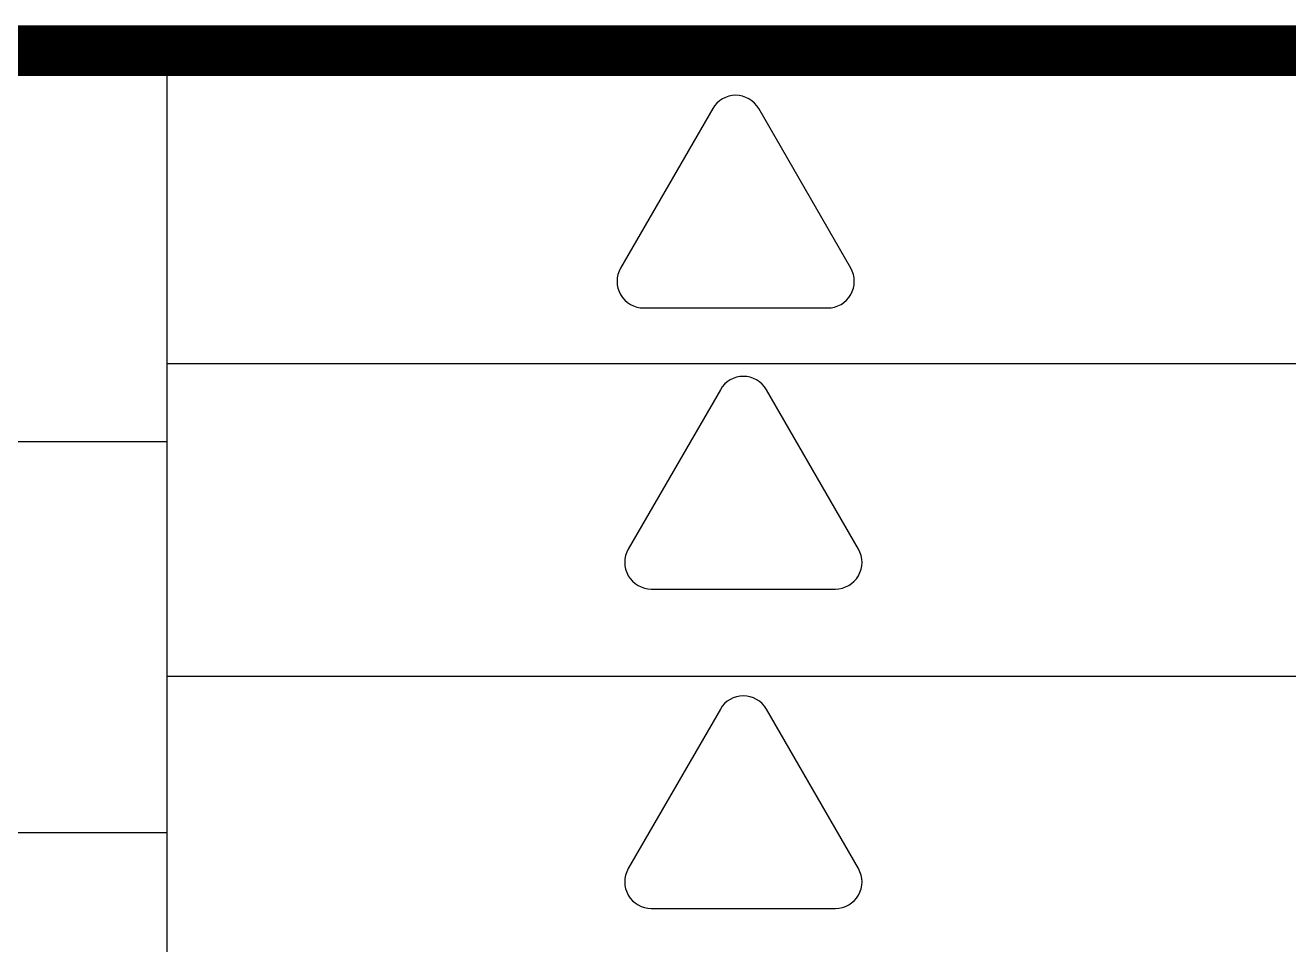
# Model space of a CAD drawing. Header units: millimetres. Extents: x 0 to 1079, y 0 to 594.
# Drawn here: x 346.37 to 378.7, y 37.12 to 60.65 of the extents above; entities that cross this region are included whole.
import ezdxf
from ezdxf.enums import TextEntityAlignment as Align

# ---------------------------------------------------------------- set-up
doc = ezdxf.new("R2010")
doc.units = ezdxf.units.MM
doc.layers.add('A-ANNO-TTLB', color=7, linetype='Continuous')
doc.styles.add('TTLB-BIG', font='Gulim.TTF', dxfattribs={"height": 3})
doc.styles.add('굴림체', font='GulimChe.TTF', dxfattribs={"height": 3})

# ---------------------------------------------------------------- blocks, each defined once
blk = doc.blocks.new('W')
at = {"layer": 'A-ANNO-TTLB'}
for p, q in [((350, 20), (350, 60)), ((350, 52), (611, 52)), ((190, 50), (350, 50)), ((350, 44), (611, 44)), ((190, 40), (350, 40))]:
    blk.add_line(p, q, dxfattribs=at)
at = {"layer": 'A-ANNO-TTLB', "const_width": 1.3}
blk.add_lwpolyline([(40, 60), (821.297, 60)], dxfattribs=at)
at = {"layer": 'A-ANNO-TTLB', "flags": 128}
for points in [[(367.489, 54.438), (365.134, 58.518, 0.57735), (363.956, 58.518), (361.6, 54.438, 0.57735), (362.189, 53.418), (366.9, 53.418, 0.57735)], [(367.686, 47.246), (365.33, 51.326, 0.57735), (364.152, 51.326), (361.797, 47.246, 0.57735), (362.385, 46.226), (367.097, 46.226, 0.57735)], [(367.686, 39.073), (365.33, 43.153, 0.57735), (364.152, 43.153), (361.797, 39.073, 0.57735), (362.385, 38.053), (367.097, 38.053, 0.57735)]]:
    blk.add_lwpolyline(points, format="xyb", close=True, dxfattribs=at)
at = {"layer": 'A-ANNO-TTLB', "style": '굴림체'}
blk.add_attdef('도면번호', text='', height=5, rotation=180, dxfattribs=at).set_placement((89.787, 569.416), align=Align.CENTER)
for tag, p in [('관련참조도면', (789.017, 63.683)), ('도면명칭', (770.985, 51.488)), ('시공공구', (666.048, 51.244)), ('축척', (666.077, 38.384)), ('도면번호', (770.999, 38.448)), ('CAD파일명', (771.642, 25.604)), ('페이지', (666.762, 25.371))]:
    blk.add_attdef(tag, text='', height=3, dxfattribs=at).set_placement(p, align=Align.CENTER)
at = {"layer": 'A-ANNO-TTLB', "style": '굴림체', "flags": 8}
for tag, p in [('개정4-번호', (364.545, 55.733)), ('개정4-개정사유', (464.615, 55.496)), ('개정3-번호', (364.545, 48.364)), ('개정3-개정사유', (464.615, 48.117)), ('개정2-번호', (364.545, 40.364)), ('개정2-개정사유', (464.615, 40.117)), ('개정1-번호', (364.545, 32.364)), ('개정1-개정사유', (464.615, 32.117))]:
    blk.add_attdef(tag, text='', height=3, dxfattribs=at).set_placement(p, align=Align.MIDDLE)
at = {"layer": 'A-ANNO-TTLB'}
for tag, style, flags, p in [('개정4-날짜', '굴림체', 8, (385.084, 55.701)), ('개정4-작성자', '굴림체', 8, (522.808, 55.455)), ('개정4-검토자', '굴림체', 8, (552.576, 55.335)), ('개정4-확인자', '굴림체', 8, (583.194, 55.206)), ('설계회사', 'TTLB-BIG', 1, (214.366, 54.924)), ('개정3-날짜', '굴림체', 8, (385.084, 48.446)), ('개정3-작성자', '굴림체', 8, (522.808, 47.938)), ('개정3-검토자', '굴림체', 8, (552.576, 47.942)), ('개정3-확인자', '굴림체', 8, (583.194, 47.938)), ('개정2-날짜', '굴림체', 8, (385.084, 40.446)), ('개정2-작성자', '굴림체', 8, (522.808, 39.938)), ('개정2-검토자', '굴림체', 8, (552.576, 39.942)), ('개정2-확인자', '굴림체', 8, (583.194, 39.938)), ('개정1-날짜', '굴림체', 8, (385.084, 32.446)), ('개정1-작성자', '굴림체', 8, (522.808, 31.938)), ('개정1-검토자', '굴림체', 8, (552.576, 31.942)), ('개정1-확인자', '굴림체', 8, (583.194, 31.938))]:
    blk.add_attdef(tag, text='', height=3, dxfattribs=dict(at, style=style, flags=flags)).set_placement(p, align=Align.MIDDLE_LEFT)
at = {"layer": 'A-ANNO-TTLB', "style": '굴림체'}
for tag, p in [('설계회사', (214.366, 54.924)), ('설계감리', (214.366, 45.162)), ('시공회사', (214.366, 35.039)), ('설계건명', (76.102, 34.873)), ('시공감리', (214.366, 25.277)), ('시공건명', (76.102, 25.057))]:
    blk.add_attdef(tag, text='', height=3, dxfattribs=at).set_placement(p, align=Align.MIDDLE_LEFT)

msp = doc.modelspace()

# ---------------------------------------------------------------- block references
msp.add_blockref('W', (0, 0))

doc.saveas('drawing.dxf')
